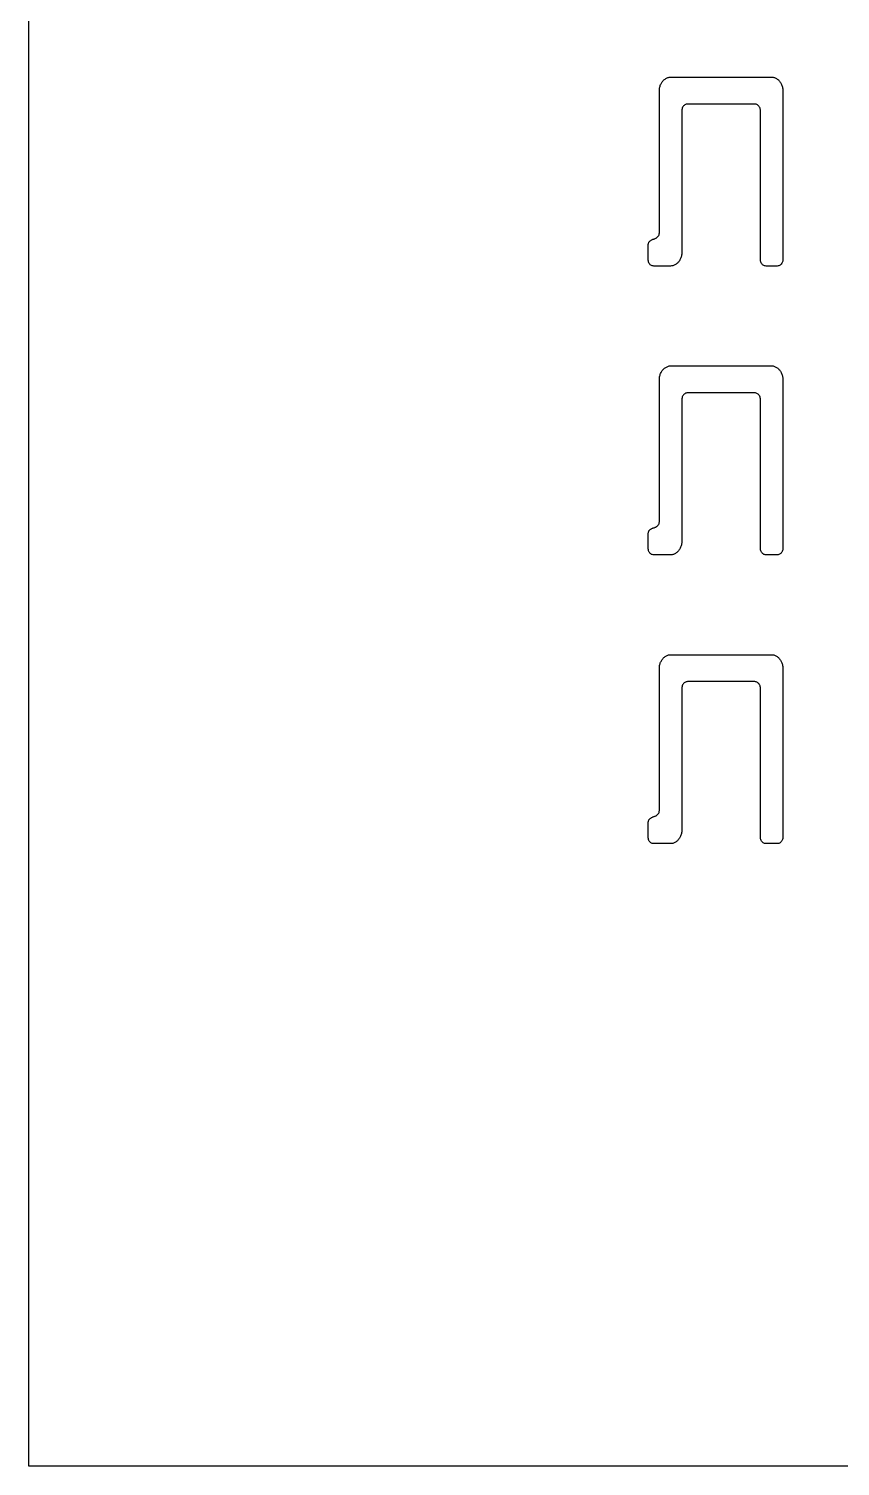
# Model space of a CAD drawing. Extents: x 7.2 to 83.4, y 7.2 to 40.5.
# Drawn here: x 7.19 to 16.58, y 7.19 to 23.84 of the extents above; entities that cross this region are included whole.
import ezdxf

# ---------------------------------------------------------------- set-up
doc = ezdxf.new("R2010")
doc.units = 0
doc.layers.add('Layer_1', color=7, linetype='CONTINUOUS')

msp = doc.modelspace()

# ---------------------------------------------------------------- linework, layer by layer
at = {"layer": 'Layer_1', "color": 7}
for p, q in [((7.194389, 7.194388), (7.194389, 40.477476)), ((14.622293, 23.276775), (15.791265, 23.276775)), ((14.492417, 21.479896), (14.492417, 23.120525)), ((15.921157, 23.120525), (15.921157, 21.167396)), ((14.752193, 22.886149), (14.752193, 21.245521)), ((15.596441, 22.964273), (14.817128, 22.964273)), ((15.661379, 21.167393), (15.661379, 22.886147)), ((14.362526, 21.167394), (14.362526, 21.323644)), ((14.622301, 21.089272), (14.427474, 21.08927)), ((15.856211, 21.08927), (15.726325, 21.08927)), ((14.622293, 19.933305), (15.791265, 19.933305)), ((14.492417, 18.136426), (14.492417, 19.777054)), ((15.921157, 19.777054), (15.921157, 17.823926)), ((14.752193, 19.542676), (14.752193, 17.902048)), ((15.596441, 19.620803), (14.817128, 19.620803)), ((15.661379, 17.823924), (15.661379, 19.542677)), ((14.362526, 17.823924), (14.362526, 17.980174)), ((14.622301, 17.745796), (14.427474, 17.7458)), ((15.856211, 17.7458), (15.726325, 17.7458)), ((14.622293, 16.589838), (15.791265, 16.589838)), ((14.492417, 14.792959), (14.492417, 16.433587)), ((15.921157, 16.433587), (15.921157, 14.480458)), ((14.752193, 16.199212), (14.752193, 14.558584)), ((15.596441, 16.277336), (14.817128, 16.277336)), ((15.661379, 14.480456), (15.661379, 16.19921)), ((14.362526, 14.480457), (14.362526, 14.636707)), ((14.622301, 14.402332), (14.427474, 14.402333)), ((15.856211, 14.402332), (15.726325, 14.402332)), ((83.387785, 7.194388), (7.194389, 7.194388))]:
    msp.add_line(p, q, dxfattribs=at)
for points, knots in [([(14.492417, 23.120525), (14.492624, 23.127458), (14.493031, 23.141136), (14.49657, 23.161197), (14.502019, 23.180441), (14.510316, 23.198125), (14.519734, 23.214536), (14.530777, 23.2295), (14.543284, 23.242854), (14.557227, 23.254429), (14.572442, 23.263557), (14.588136, 23.271262), (14.605011, 23.27592), (14.616516, 23.276489), (14.622293, 23.276775)], [0, 0, 0, 0, 0.020783, 0.041005, 0.060942, 0.0806, 0.099431, 0.117644, 0.136253, 0.154202, 0.171806, 0.189366, 0.206533, 0.223848, 0.223848, 0.223848, 0.223848]), ([(15.791265, 23.276775), (15.797043, 23.27649), (15.808549, 23.275921), (15.825422, 23.271259), (15.841098, 23.263582), (15.856178, 23.254467), (15.869877, 23.242939), (15.881713, 23.229168), (15.893308, 23.214701), (15.902792, 23.198222), (15.910276, 23.180224), (15.916658, 23.161286), (15.920456, 23.141154), (15.920921, 23.127458), (15.921157, 23.120525)], [0, 0, 0, 0, 0.017315, 0.034483, 0.052044, 0.069553, 0.087241, 0.105468, 0.123954, 0.142785, 0.162261, 0.182366, 0.202649, 0.223438, 0.223438, 0.223438, 0.223438]), ([(14.817128, 22.964273), (14.81144, 22.963821), (14.800094, 22.96292), (14.784229, 22.95487), (14.770685, 22.942565), (14.759919, 22.926529), (14.753262, 22.907157), (14.752559, 22.893346), (14.752193, 22.886149)], [0, 0, 0, 0, 0.016976, 0.033867, 0.052173, 0.071429, 0.091218, 0.112755, 0.112755, 0.112755, 0.112755]), ([(15.661379, 22.886147), (15.660996, 22.89294), (15.660248, 22.906218), (15.653465, 22.925085), (15.642831, 22.941318), (15.629462, 22.954276), (15.613559, 22.962826), (15.602139, 22.963791), (15.596441, 22.964273)], [0, 0, 0, 0, 0.020323, 0.039727, 0.059323, 0.078086, 0.095159, 0.11216, 0.11216, 0.11216, 0.11216]), ([(14.362526, 21.323644), (14.362687, 21.329177), (14.362987, 21.339438), (14.365956, 21.35353), (14.371059, 21.365288), (14.378659, 21.374274), (14.386755, 21.382167), (14.395943, 21.38855), (14.405847, 21.393803), (14.416359, 21.398346), (14.427483, 21.401769), (14.438606, 21.405194), (14.449114, 21.409743), (14.459005, 21.414959), (14.468051, 21.421335), (14.475916, 21.429191), (14.482729, 21.438575), (14.488668, 21.449858), (14.491878, 21.464088), (14.492228, 21.474366), (14.492417, 21.479896)], [0, 0, 0, 0, 0.016579, 0.030744, 0.042969, 0.054571, 0.065785, 0.07684, 0.087983, 0.099384, 0.111133, 0.122876, 0.134277, 0.145425, 0.156377, 0.167345, 0.178608, 0.191075, 0.205316, 0.221902, 0.221902, 0.221902, 0.221902]), ([(14.427474, 21.08927), (14.42145, 21.0897), (14.409664, 21.090541), (14.393327, 21.098482), (14.379987, 21.110967), (14.369818, 21.127118), (14.363531, 21.146432), (14.362871, 21.160201), (14.362526, 21.167394)], [0, 0, 0, 0, 0.017981, 0.035178, 0.053234, 0.072185, 0.091868, 0.113395, 0.113395, 0.113395, 0.113395]), ([(14.752193, 21.245521), (14.751957, 21.238588), (14.751491, 21.224892), (14.747697, 21.204757), (14.741287, 21.185789), (14.733794, 21.167615), (14.724229, 21.150823), (14.713144, 21.135742), (14.700729, 21.122391), (14.687058, 21.111), (14.672466, 21.101028), (14.656327, 21.094333), (14.639552, 21.090025), (14.628078, 21.089524), (14.622301, 21.089272)], [0, 0, 0, 0, 0.020789, 0.041072, 0.061177, 0.080776, 0.09996, 0.11899, 0.136814, 0.154502, 0.172306, 0.189589, 0.206655, 0.22396, 0.22396, 0.22396, 0.22396]), ([(15.726325, 21.08927), (15.7203, 21.0897), (15.708515, 21.090541), (15.692178, 21.098482), (15.67884, 21.110967), (15.668671, 21.127118), (15.662384, 21.146431), (15.661724, 21.160201), (15.661379, 21.167393)], [0, 0, 0, 0, 0.017981, 0.035177, 0.053232, 0.072183, 0.091866, 0.113393, 0.113393, 0.113393, 0.113393]), ([(15.921157, 21.167396), (15.920796, 21.160608), (15.920093, 21.147372), (15.913684, 21.128554), (15.903639, 21.112212), (15.890483, 21.099074), (15.8741, 21.090629), (15.862244, 21.089728), (15.856211, 21.08927)], [0, 0, 0, 0, 0.020311, 0.039608, 0.058904, 0.077427, 0.094801, 0.112798, 0.112798, 0.112798, 0.112798]), ([(14.492417, 19.777054), (14.492624, 19.783987), (14.493031, 19.797666), (14.49657, 19.817726), (14.502019, 19.836971), (14.510316, 19.854655), (14.519734, 19.871066), (14.530777, 19.88603), (14.543284, 19.899384), (14.557227, 19.910959), (14.572442, 19.920086), (14.588136, 19.927792), (14.605011, 19.93245), (14.616516, 19.933019), (14.622293, 19.933305)], [0, 0, 0, 0, 0.020783, 0.041005, 0.060942, 0.0806, 0.099431, 0.117644, 0.136253, 0.154202, 0.171806, 0.189366, 0.206533, 0.223848, 0.223848, 0.223848, 0.223848]), ([(15.791265, 19.933305), (15.797043, 19.933019), (15.808549, 19.932451), (15.825422, 19.927789), (15.841098, 19.920112), (15.856178, 19.910997), (15.869877, 19.899469), (15.881713, 19.885698), (15.893308, 19.871231), (15.902792, 19.854752), (15.910276, 19.836754), (15.916658, 19.817816), (15.920456, 19.797684), (15.920921, 19.783987), (15.921157, 19.777054)], [0, 0, 0, 0, 0.017315, 0.034483, 0.052044, 0.069553, 0.087241, 0.105468, 0.123954, 0.142785, 0.162261, 0.182366, 0.202649, 0.223438, 0.223438, 0.223438, 0.223438]), ([(14.817128, 19.620803), (14.81144, 19.620351), (14.800093, 19.61945), (14.784229, 19.611399), (14.770685, 19.599093), (14.759919, 19.583056), (14.753262, 19.563685), (14.752559, 19.549874), (14.752193, 19.542676)], [0, 0, 0, 0, 0.016976, 0.033867, 0.052175, 0.07143, 0.091219, 0.112757, 0.112757, 0.112757, 0.112757]), ([(15.661379, 19.542677), (15.660996, 19.54947), (15.660248, 19.562748), (15.653465, 19.581615), (15.642831, 19.597848), (15.629462, 19.610806), (15.613559, 19.619356), (15.602139, 19.620321), (15.596441, 19.620803)], [0, 0, 0, 0, 0.020323, 0.039727, 0.059323, 0.078087, 0.095159, 0.11216, 0.11216, 0.11216, 0.11216]), ([(14.362526, 17.980174), (14.362687, 17.985707), (14.362987, 17.995968), (14.365956, 18.010061), (14.371059, 18.021818), (14.378659, 18.030804), (14.386755, 18.038697), (14.395943, 18.04508), (14.405847, 18.050333), (14.416359, 18.054876), (14.427482, 18.0583), (14.438607, 18.061722), (14.449115, 18.066271), (14.459004, 18.071489), (14.468051, 18.077865), (14.475916, 18.085722), (14.482729, 18.095105), (14.488668, 18.106388), (14.491878, 18.120618), (14.492228, 18.130896), (14.492417, 18.136426)], [0, 0, 0, 0, 0.016579, 0.030744, 0.042969, 0.054571, 0.065785, 0.07684, 0.087983, 0.099384, 0.111133, 0.122876, 0.134277, 0.145425, 0.156377, 0.167345, 0.178609, 0.191075, 0.205316, 0.221902, 0.221902, 0.221902, 0.221902]), ([(14.427474, 17.7458), (14.42145, 17.74623), (14.409664, 17.747071), (14.393327, 17.755013), (14.379987, 17.767497), (14.369818, 17.783649), (14.363531, 17.802962), (14.362871, 17.816731), (14.362526, 17.823924)], [0, 0, 0, 0, 0.017981, 0.035178, 0.053234, 0.072185, 0.091869, 0.113395, 0.113395, 0.113395, 0.113395]), ([(14.752193, 17.902048), (14.751957, 17.895115), (14.751491, 17.881419), (14.747697, 17.861285), (14.741287, 17.842316), (14.733794, 17.824143), (14.724229, 17.807351), (14.713144, 17.79227), (14.700729, 17.778918), (14.687058, 17.767528), (14.672466, 17.757556), (14.656327, 17.750859), (14.639552, 17.74655), (14.628078, 17.746049), (14.622301, 17.745796)], [0, 0, 0, 0, 0.020789, 0.041072, 0.061177, 0.080776, 0.09996, 0.11899, 0.136814, 0.154501, 0.172306, 0.189589, 0.206656, 0.223961, 0.223961, 0.223961, 0.223961]), ([(15.726325, 17.7458), (15.7203, 17.74623), (15.708515, 17.747071), (15.692178, 17.755012), (15.67884, 17.767497), (15.668671, 17.783648), (15.662384, 17.802962), (15.661724, 17.816731), (15.661379, 17.823924)], [0, 0, 0, 0, 0.017981, 0.035177, 0.053232, 0.072183, 0.091866, 0.113393, 0.113393, 0.113393, 0.113393]), ([(15.921157, 17.823926), (15.920796, 17.817138), (15.920093, 17.803902), (15.913684, 17.785084), (15.903639, 17.768742), (15.890483, 17.755604), (15.8741, 17.747159), (15.862244, 17.746258), (15.856211, 17.7458)], [0, 0, 0, 0, 0.020311, 0.039608, 0.058904, 0.077427, 0.094801, 0.112798, 0.112798, 0.112798, 0.112798]), ([(14.492417, 16.433587), (14.492624, 16.44052), (14.493031, 16.454199), (14.49657, 16.474259), (14.502019, 16.493504), (14.510316, 16.511187), (14.519734, 16.527599), (14.530777, 16.542562), (14.543284, 16.555917), (14.557227, 16.567492), (14.572442, 16.576619), (14.588136, 16.584324), (14.605011, 16.588983), (14.616516, 16.589552), (14.622293, 16.589838)], [0, 0, 0, 0, 0.020783, 0.041005, 0.060942, 0.0806, 0.099431, 0.117644, 0.136253, 0.154202, 0.171806, 0.189366, 0.206533, 0.223848, 0.223848, 0.223848, 0.223848]), ([(15.791265, 16.589838), (15.797043, 16.589552), (15.808549, 16.588983), (15.825422, 16.584321), (15.841098, 16.576644), (15.856178, 16.56753), (15.869877, 16.556002), (15.881713, 16.54223), (15.893308, 16.527764), (15.902792, 16.511285), (15.910276, 16.493286), (15.916658, 16.474349), (15.920456, 16.454217), (15.920921, 16.44052), (15.921157, 16.433587)], [0, 0, 0, 0, 0.017315, 0.034483, 0.052044, 0.069553, 0.087241, 0.105468, 0.123954, 0.142785, 0.162261, 0.182366, 0.202649, 0.223438, 0.223438, 0.223438, 0.223438]), ([(14.817128, 16.277336), (14.81144, 16.276884), (14.800094, 16.275983), (14.784229, 16.267933), (14.770685, 16.255628), (14.759919, 16.239592), (14.753262, 16.22022), (14.752559, 16.206409), (14.752193, 16.199212)], [0, 0, 0, 0, 0.016976, 0.033867, 0.052173, 0.071429, 0.091218, 0.112755, 0.112755, 0.112755, 0.112755]), ([(15.661379, 16.19921), (15.660996, 16.206002), (15.660248, 16.219281), (15.653465, 16.238148), (15.642831, 16.254381), (15.629462, 16.267339), (15.613559, 16.275889), (15.602139, 16.276854), (15.596441, 16.277336)], [0, 0, 0, 0, 0.020323, 0.039727, 0.059323, 0.078087, 0.095159, 0.11216, 0.11216, 0.11216, 0.11216]), ([(14.362526, 14.636707), (14.362687, 14.64224), (14.362987, 14.652501), (14.365956, 14.666593), (14.371059, 14.678351), (14.378659, 14.687337), (14.386755, 14.695229), (14.395943, 14.701613), (14.405847, 14.706866), (14.416359, 14.711409), (14.427482, 14.714832), (14.438607, 14.718255), (14.449115, 14.722804), (14.459004, 14.728022), (14.468051, 14.734397), (14.475916, 14.742254), (14.482729, 14.751637), (14.488668, 14.76292), (14.491878, 14.777151), (14.492228, 14.787429), (14.492417, 14.792959)], [0, 0, 0, 0, 0.016579, 0.030744, 0.042969, 0.054571, 0.065785, 0.07684, 0.087983, 0.099384, 0.111133, 0.122876, 0.134277, 0.145425, 0.156377, 0.167345, 0.178609, 0.191075, 0.205316, 0.221902, 0.221902, 0.221902, 0.221902]), ([(14.427474, 14.402333), (14.42145, 14.402763), (14.409664, 14.403604), (14.393327, 14.411545), (14.379987, 14.424029), (14.369818, 14.440181), (14.363531, 14.459495), (14.362871, 14.473264), (14.362526, 14.480457)], [0, 0, 0, 0, 0.017981, 0.035178, 0.053234, 0.072185, 0.091869, 0.113395, 0.113395, 0.113395, 0.113395]), ([(14.752193, 14.558584), (14.751957, 14.551651), (14.751491, 14.537955), (14.747697, 14.51782), (14.741287, 14.498852), (14.733794, 14.480678), (14.724229, 14.463886), (14.713144, 14.448806), (14.700729, 14.435454), (14.687058, 14.424064), (14.672466, 14.414092), (14.656327, 14.407395), (14.639552, 14.403085), (14.628078, 14.402584), (14.622301, 14.402332)], [0, 0, 0, 0, 0.020789, 0.041072, 0.061177, 0.080776, 0.09996, 0.11899, 0.136814, 0.154501, 0.172306, 0.189589, 0.206656, 0.223961, 0.223961, 0.223961, 0.223961]), ([(15.726325, 14.402332), (15.7203, 14.402762), (15.708515, 14.403604), (15.692178, 14.411545), (15.67884, 14.42403), (15.668671, 14.440181), (15.662384, 14.459494), (15.661724, 14.473264), (15.661379, 14.480456)], [0, 0, 0, 0, 0.017981, 0.035177, 0.053232, 0.072183, 0.091866, 0.113393, 0.113393, 0.113393, 0.113393]), ([(15.921157, 14.480458), (15.920796, 14.473671), (15.920093, 14.460435), (15.913684, 14.441617), (15.903639, 14.425274), (15.890483, 14.412137), (15.8741, 14.403692), (15.862244, 14.402791), (15.856211, 14.402332)], [0, 0, 0, 0, 0.020311, 0.039608, 0.058904, 0.077427, 0.094801, 0.112798, 0.112798, 0.112798, 0.112798])]:
    msp.add_open_spline(points, degree=3, knots=knots, dxfattribs=at)

doc.saveas('drawing.dxf')
